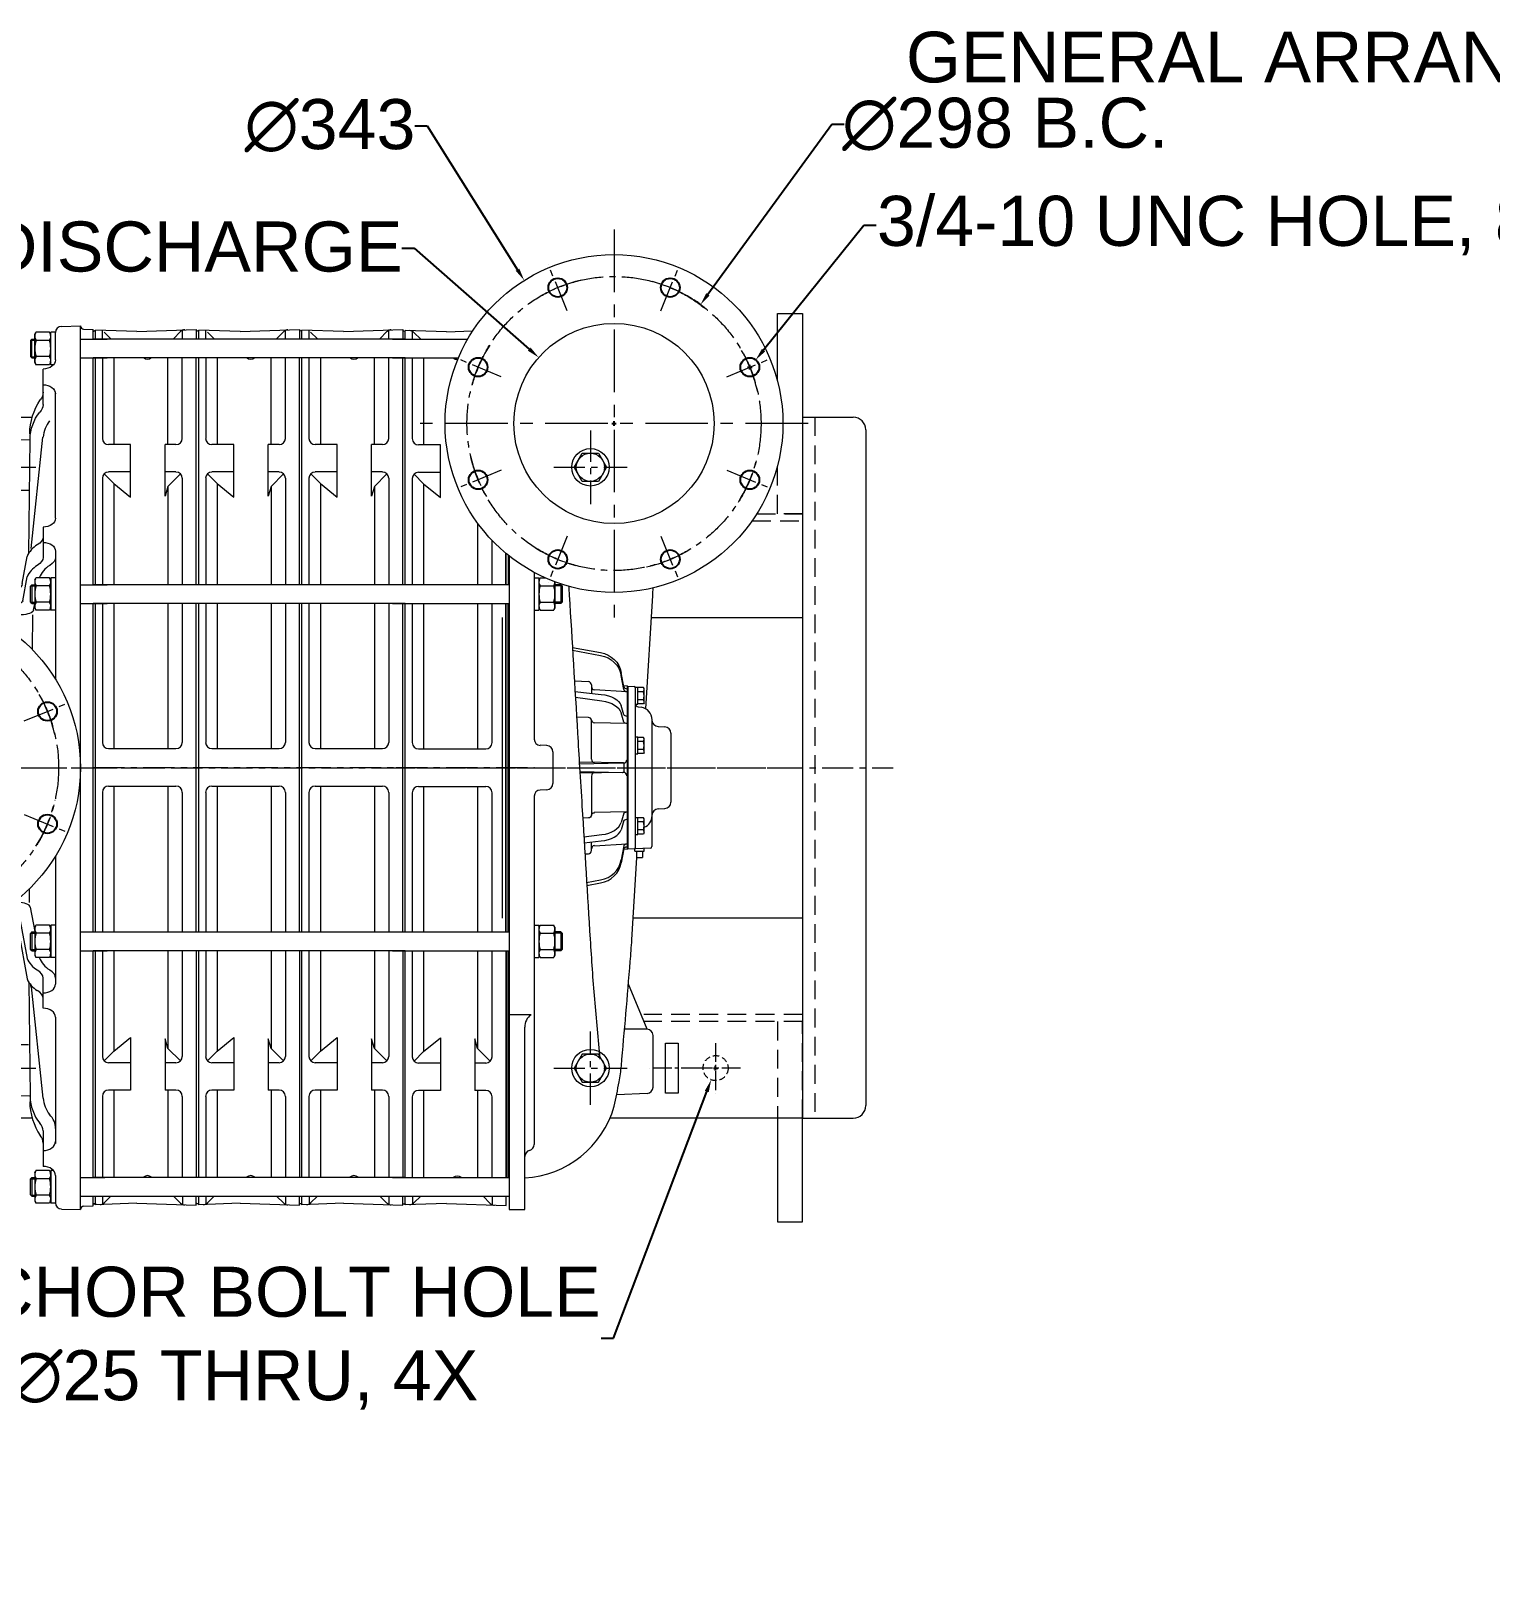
# Model space of a CAD drawing. Header units: millimetres. Extents: x -1229 to 6348, y -522 to 5252.
# Drawn here: x 1589 to 3069, y 2264 to 3836 of the extents above; entities that cross this region are included whole.
import ezdxf
from ezdxf.enums import TextEntityAlignment as Align

# ---------------------------------------------------------------- set-up
doc = ezdxf.new("R2010")
doc.units = ezdxf.units.MM
doc.header["$LTSCALE"] = 25.4
for name, pattern in [('CENTER', [2, 1.25, -0.25, 0.25, -0.25]), ('CENTER2', [1.125, 0.75, -0.125, 0.125, -0.125]), ('CENTERX2', [0.8, 0.5, -0.1, 0.1, -0.1]), ('HIDDEN', [0.375, 0.25, -0.125])]:
    doc.linetypes.add(name, pattern=pattern)
doc.layers.get('Defpoints').update_dxf_attribs({"lineweight": 5})
for name, color, linetype, lineweight in [('CEN', 3, 'CENTER', 5), ('Centerline', 5, 'CENTERX2', 5), ('CL', 1, 'CENTER', 5), ('HID', 6, 'HIDDEN', 5), ('HID-HIDE', 6, 'HIDDEN', 5), ('HID2', 3, 'HIDDEN', 5), ('OBJ', 7, 'Continuous', 5), ('TEXT', 104, 'Continuous', 5), ('TXT', 7, 'Continuous', 5)]:
    doc.layers.add(name, color=color, linetype=linetype, lineweight=lineweight)
doc.styles.get("Standard").update_dxf_attribs({"font": 'arial.ttf'})
doc.dimstyles.new('STANDARD 2 PLCS$3', dxfattribs={"dimtxt": 25.4, "dimasz": 12.7, "dimexe": 4.572, "dimexo": 1.5875, "dimgap": 2.286, "dimtad": 0, "dimtih": 1, "dimtoh": 1, "dimzin": 4, "dimdsep": 46, "dimtxsty": 'Standard', "dimcen": 2.286, "dimaunit": 1, "dimadec": 0, "dimazin": 1, "dimtfac": 1, "dimtofl": 0, "dimtmove": 1, "dimatfit": 3, "dimfxl": 25.4, "dimtolj": 1, "dimtzin": 4, "dimarcsym": 0})

# ---------------------------------------------------------------- blocks, each defined once
blk = doc.blocks.new('*U69')
at = {"linetype": 'Continuous', "ltscale": 3}
blk.add_circle((0, 0), 9.53, dxfattribs=at)
blk = doc.blocks.new('*U70')
at = {"color": 0, "linetype": 'ByBlock', "lineweight": -2, "transparency": 16777216}
for p, rotation in [((-57.1, 137.9), 44.99999999999999), ((-137.9, 57.1), 90), ((137.9, 57.1), 315), ((-137.9, -57.1), 135), ((137.9, -57.1), 270), ((57.1, -137.9), 225), ((-57.1, -137.9), 180)]:
    blk.add_blockref('*U69', p, dxfattribs=dict(at, rotation=rotation))
blk.add_blockref('*U69', (57.1, 137.9), dxfattribs=at)
blk = doc.blocks.new('mc8 inlet pos 1 top view')
at = {"lineweight": 5}
for p, q in [((36.5, 271.6), (52.4, 281.3)), ((118.7, 281.3), (52.4, 281.3)), ((36.5, -271.6), (52.4, -281.3)), ((118.7, -281.3), (52.4, -281.3))]:
    blk.add_line(p, q, dxfattribs=at)
at = {"color": 7, "linetype": 'Continuous', "lineweight": 5}
for p, q in [((-301.8, 22.9), (-301.8, -22.9)), ((-301.8, 22.9), (-301.8, -22.9)), ((-300.2, 23.8), (-300.2, 29.1))]:
    blk.add_line(p, q, dxfattribs=at)
at = {"color": 5, "linetype": 'CENTER', "lineweight": 5}
blk.add_line((-331.3, 0), (250.4, 0), dxfattribs=at)
blk.add_circle((0, 0), 149.2, dxfattribs=at)
at = {"lineweight": 5}
for centre, start, end in [((186.9, 43.8), 123.4269, 154.6371), ((186.9, -43.8), 205.3629, 236.5731)]:
    blk.add_arc(centre, 272.9, start, end, dxfattribs=at)
at = {"layer": 'CEN', "color": 7, "lineweight": 5}
for p, q in [((88.9, 342.1), (88.9, 267.5)), ((51.6, 304.8), (126.2, 304.8)), ((-47.4, 114.4), (-66.8, 161.3)), ((47.4, 114.4), (66.8, 161.3)), ((-114.4, 47.4), (-161.3, 66.8)), ((114.4, 47.4), (161.3, 66.8)), ((-114.4, -47.4), (-161.3, -66.8)), ((114.4, -47.4), (161.3, -66.8)), ((-47.4, -114.4), (-66.8, -161.3)), ((47.4, -114.4), (66.8, -161.3)), ((88.9, -342.1), (88.9, -267.5)), ((51.6, -304.8), (126.2, -304.8))]:
    blk.add_line(p, q, dxfattribs=at)
at = {"layer": 'CEN', "color": 5, "lineweight": 5, "ltscale": 2}
blk.add_line((0, 196.9), (0, -196.9), dxfattribs=at)
at = {"layer": 'CEN', "color": 7, "lineweight": 5}
for start, end in [(102.7357, 122.2643), (57.7357, 77.2643), (147.7357, 167.2643), (12.7357, 32.2643), (192.7357, 212.2643), (327.7357, 347.2643), (237.7357, 257.2643), (282.7357, 302.2643)]:
    blk.add_arc((0, 0), 149.2, start, end, dxfattribs=at)
at = {"layer": 'HID', "color": 7, "linetype": 'Continuous', "lineweight": 5, "ltscale": 2}
for p, q in [((-300.2, 23.8), (-301.8, 22.9)), ((-300.2, 23.8), (-300.2, -23.8)), ((-300.2, -23.8), (-301.8, -22.9))]:
    blk.add_line(p, q, dxfattribs=at)
at = {"layer": 'HID-HIDE', "lineweight": 5}
for p, q in [((120.9, 433.7), (125, 433.7)), ((120.9, 417), (125, 417)), ((120.9, -417), (125, -417)), ((120.9, -433.7), (125, -433.7))]:
    blk.add_line(p, q, dxfattribs=at)
at = {"layer": 'HID-HIDE', "color": 7, "lineweight": 5}
for p, q in [((120.9, 184.5), (125, 184.5)), ((120.9, 167.8), (125, 167.8)), ((120.9, -167.8), (125, -167.8)), ((120.9, -184.5), (125, -184.5))]:
    blk.add_line(p, q, dxfattribs=at)
at = {"layer": 'OBJ', "lineweight": 5}
for p, q in [((125, 439.6), (126.2, 441.8)), ((139.9, 441.8), (126.2, 441.8)), ((141.2, 439.6), (139.9, 441.8)), ((141.2, 408.8), (141.2, 441.8)), ((146.1, 441.8), (141.2, 441.8)), ((146.1, 413.8), (146.1, 441.4)), ((152.2, 447.8), (171.5, 448.4)), ((171.5, -448.4), (171.5, 448.4)), ((174.5, 445), (184.3, 444.7)), ((184.3, 434.9), (184.3, 444.7)), ((122.1, 434.9), (120.6, 433.3)), ((120.6, 433.3), (120.6, 417.3)), ((122.1, 415.8), (122.1, 434.9)), ((122.1, 434.9), (125, 434.9)), ((125, 411), (125, 439.6)), ((139.9, 433.6), (126.2, 433.6)), ((171.5, 434.9), (198.5, 434.9)), ((122.1, 415.8), (120.6, 417.3)), ((122.1, 415.8), (125, 415.8)), ((125, 411), (126.2, 408.8)), ((139.9, 417.1), (126.2, 417.1)), ((139.9, 408.8), (126.2, 408.8)), ((141.2, 411), (139.9, 408.8)), ((144.1, 408.8), (141.2, 408.8)), ((171.5, 415.8), (198.5, 415.8)), ((184.3, 185.7), (184.3, 415.8)), ((133.4, 368.4), (133.4, 404.5)), ((146.1, 253.1), (146.1, 381.4)), ((42.6, 330.4), (119.7, 333.1)), ((118.8, 217.3), (120.2, 333.7)), ((121.3, 222.5), (133.3, 335.4)), ((36.5, 324.1), (36.5, 271.6)), ((133.4, 244.1), (133.4, 213.4)), ((171.5, 185.7), (198.5, 185.7)), ((171.5, 166.7), (198.5, 166.7)), ((171.5, -166.7), (198.5, -166.7)), ((171.5, -185.7), (198.5, -185.7)), ((184.3, -415.8), (184.3, -185.7)), ((118.8, -217.3), (120.2, -333.7)), ((133.4, -244.1), (133.4, -213.4)), ((121.3, -222.5), (133.3, -335.4)), ((146.1, -253.1), (146.1, -381.4)), ((36.5, -324.1), (36.5, -271.6)), ((42.6, -330.4), (119.7, -333.1)), ((133.4, -368.4), (133.4, -404.5)), ((122.1, -415.8), (120.6, -417.3)), ((120.6, -433.3), (120.6, -417.3)), ((122.1, -415.8), (122.1, -434.9)), ((122.1, -415.8), (125, -415.8)), ((125, -411), (126.2, -408.8)), ((125, -411), (125, -439.6)), ((139.9, -408.8), (126.2, -408.8)), ((139.9, -417.1), (126.2, -417.1)), ((141.2, -411), (139.9, -408.8)), ((141.2, -408.8), (141.2, -441.8)), ((144.1, -408.8), (141.2, -408.8)), ((146.1, -413.8), (146.1, -441.4)), ((171.5, -415.8), (196, -415.8)), ((122.1, -434.9), (120.6, -433.3)), ((122.1, -434.9), (125, -434.9)), ((125, -439.6), (126.2, -441.8)), ((139.9, -433.6), (126.2, -433.6)), ((141.2, -439.6), (139.9, -441.8)), ((171.5, -434.9), (195.7, -434.9)), ((184.3, -444.7), (184.3, -434.9)), ((184.3, -444.7), (184.3, -434.9)), ((139.9, -441.8), (126.2, -441.8)), ((146.1, -441.8), (141.2, -441.8)), ((152.2, -447.8), (171.5, -448.4)), ((174.5, -445), (184.3, -444.7)), ((174.5, -445), (184.3, -444.7))]:
    blk.add_line(p, q, dxfattribs=at)
at = {"layer": 'OBJ', "color": 7, "lineweight": 5}
for p, q in [((112.2, 186.8), (117.3, 214.3)), ((146.1, 219.6), (146.1, 89.8)), ((112.8, 169.3), (117.3, 193.6)), ((125, 190.5), (126.2, 192.7)), ((125, 190.5), (125, 161.9)), ((139.9, 192.7), (126.2, 192.7)), ((141.2, 190.5), (139.9, 192.7)), ((146.1, 192.7), (141.2, 192.7)), ((141.2, 192.7), (141.2, 159.7)), ((122.1, 185.7), (120.6, 184.2)), ((120.6, 168.2), (120.6, 184.2)), ((122.1, 185.7), (125, 185.7)), ((122.1, 185.7), (122.1, 166.7)), ((139.9, 184.4), (126.2, 184.4)), ((122.1, 166.7), (120.6, 168.2)), ((122.1, 166.7), (125, 166.7)), ((123.8, 159.8), (125, 166.1)), ((125, 161.9), (126.2, 159.7)), ((139.9, 167.9), (126.2, 167.9)), ((139.9, 159.7), (126.2, 159.7)), ((141.2, 161.9), (139.9, 159.7)), ((146.1, 159.7), (141.2, 159.7)), ((184.3, -166.7), (184.3, 166.7)), ((122.6, 119.9), (123, 155.1)), ((-181.7, 48.6), (-181.7, -48.6)), ((-161.5, 57.5), (-176.4, 54.9)), ((-161.5, -57.5), (-176.4, -54.9)), ((146.1, -89.8), (146.1, -219.6)), ((119.6, -136.7), (119.8, -122.7)), ((120.4, -141.4), (125, -166.1)), ((109.3, -150), (117.3, -193.6)), ((108.7, -167.5), (117.3, -214.3)), ((122.1, -166.7), (120.6, -168.2)), ((120.6, -184.2), (120.6, -168.2)), ((122.1, -166.7), (122.1, -185.7)), ((122.1, -166.7), (125, -166.7)), ((125, -161.9), (126.2, -159.7)), ((125, -161.9), (125, -190.5)), ((139.9, -159.7), (126.2, -159.7)), ((139.9, -167.9), (126.2, -167.9)), ((141.2, -161.9), (139.9, -159.7)), ((141.2, -159.7), (141.2, -192.7)), ((146.1, -159.7), (141.2, -159.7)), ((122.1, -185.7), (120.6, -184.2)), ((122.1, -185.7), (125, -185.7)), ((139.9, -184.4), (126.2, -184.4)), ((125, -190.5), (126.2, -192.7)), ((139.9, -192.7), (126.2, -192.7)), ((141.2, -190.5), (139.9, -192.7)), ((146.1, -192.7), (141.2, -192.7))]:
    blk.add_line(p, q, dxfattribs=at)
at = {"layer": 'OBJ', "color": 7, "linetype": 'Continuous', "lineweight": 5}
for p, q in [((-300.2, 29.1), (-231.9, 29.1)), ((-300.2, 23.8), (-206.5, 23.8)), ((-231.9, 23.8), (-231.9, 29.1)), ((-201.7, -28.5), (-201.7, 28.5)), ((-201.7, 28.5), (-181.7, 28.5)), ((-300.2, -23.8), (-206.5, -23.8)), ((-201.7, -28.5), (-181.7, -28.5))]:
    blk.add_line(p, q, dxfattribs=at)
at = {"layer": 'OBJ', "lineweight": 5}
for points in [[(97, 319.1), (105.3, 304.8), (97, 290.5), (80.5, 290.5), (72.3, 304.8), (80.5, 319.1)], [(97, -319.1), (105.3, -304.8), (97, -290.5), (80.5, -290.5), (72.3, -304.8), (80.5, -319.1)]]:
    blk.add_lwpolyline(points, close=True, dxfattribs=at)
for centre, radius in [((88.9, 304.8), 19), ((88.8, 304.8), 14.3), ((88.9, -304.8), 19), ((88.8, -304.8), 14.3)]:
    blk.add_circle(centre, radius, dxfattribs=at)
at = {"layer": 'OBJ', "color": 7, "lineweight": 5}
for radius in [171.4, 101.6]:
    blk.add_circle((0, 0), radius, dxfattribs=at)
at = {"layer": 'OBJ', "lineweight": 5}
for centre, radius, start, end in [((132.3, 437.7), 7.3, 154.3842, 214.3842), ((133.9, 437.7), 7.3, 325.6158, 25.6158), ((152.4, 441.4), 6.35, 92, 180), ((174.6, 448.2), 3.17, 180, 268), ((152.3, 425.3), 27.3, 162.412, 197.588), ((113.9, 425.3), 27.3, 342.412, 17.588), ((132.3, 413), 7.3, 145.6158, 205.6158), ((133.9, 413), 7.3, 334.3842, 34.3842), ((165.6, 332), 32.4, 142.1886, 173.9267), ((42.9, 324.1), 6.35, 92, 180), ((-175.3, 48.6), 6.35, 100, 180), ((-175.3, -48.6), 6.35, 180, 260), ((141.8, -203.2), 27, 204.4537, 237.8307), ((42.9, -324.1), 6.35, 180, 268), ((165.6, -332), 32.4, 186.0733, 217.8114), ((132.3, -413), 7.3, 154.3842, 214.3842), ((152.3, -425.3), 27.3, 162.412, 197.588), ((133.9, -413), 7.3, 325.6158, 25.6158), ((113.9, -425.3), 27.3, 342.412, 17.588), ((132.3, -437.7), 7.3, 145.6158, 205.6158), ((133.9, -437.7), 7.3, 334.3842, 34.3842), ((152.4, -441.4), 6.35, 180, 268), ((174.6, -448.2), 3.17, 92, 180), ((174.6, -448.2), 3.17, 92, 180)]:
    blk.add_arc(centre, radius, start, end, dxfattribs=at)
at = {"layer": 'OBJ', "color": 7, "lineweight": 5}
for centre, radius, start, end in [((141.8, 203.2), 27, 122.1693, 155.5463), ((141.8, 182.4), 27, 122.1693, 155.5463), ((154.5, 182.4), 27, 122.1693, 157.6358), ((132.3, 188.6), 7.3, 154.3842, 214.3842), ((133.9, 188.6), 7.3, 325.6158, 25.6158), ((152.3, 176.2), 27.3, 162.412, 197.588), ((113.9, 176.2), 27.3, 342.412, 17.588), ((132.3, 163.8), 7.3, 145.6158, 205.6158), ((133.9, 163.8), 7.3, 334.3842, 34.3842), ((132.3, -163.8), 7.3, 154.3842, 214.3842), ((152.3, -176.2), 27.3, 162.412, 197.588), ((133.9, -163.8), 7.3, 325.6158, 25.6158), ((113.9, -176.2), 27.3, 342.412, 17.588), ((132.3, -188.6), 7.3, 145.6158, 205.6158), ((133.9, -188.6), 7.3, 334.3842, 34.3842), ((141.8, -182.4), 27, 204.4537, 237.8307), ((154.5, -182.4), 27, 202.3642, 237.8307), ((108.7, -223.9), 12.7, 6.0574, 17.1892)]:
    blk.add_arc(centre, radius, start, end, dxfattribs=at)
at = {"layer": 'OBJ', "color": 7, "linetype": 'Continuous', "lineweight": 5}
for centre, start, end in [((-206.5, 28.6), 270, 359.0199), ((-206.5, -28.6), 0.9801, 90)]:
    blk.add_arc(centre, 4.83, start, end, dxfattribs=at)
at = {"layer": 'OBJ', "lineweight": 5}
for centre, major_axis, ratio, start_param, end_param in [((185.4, 442.2), (-1.14, 0), 0.666667, 3.141593, 6.283185), ((185.4, 442.2), (-1.14, 0), 0.666667, 3.141593, 6.283185), ((133.4, -219.6), (-12.7, 0), 0.707107, 1.570796, 3.141593), ((108, -234.1), (-25.4, 0), 0.4995, 3.141593, 3.835618), ((133.4, -253.1), (12.7, 0), 0.707107, 0, 1.570796), ((174.4, -336.4), (4.9, 60.2), 0.902985, 1.681631, 2.29787), ((174.2, -332.6), (53.9, 2.4), 0.894418, 3.114574, 3.713305), ((120.7, -368.4), (-12.7, 0), 0.89, 3.141593, 3.886192), ((120.7, -366.2), (-25.4, 0), 0.866848, 3.141593, 3.848564), ((120.7, -380.9), (-12.7, 0), 0.966, 3.141593, 3.821677), ((133.4, -379.2), (-12.7, 0), 0.732051, 1.570796, 3.141593), ((133.4, -413.8), (-12.7, 0), 0.732051, 3.141593, 4.712389)]:
    blk.add_ellipse(centre, major_axis=major_axis, ratio=ratio, start_param=start_param, end_param=end_param, dxfattribs=at)
at = {"layer": 'OBJ', "lineweight": 5, "extrusion": (0, 0, -1)}
for centre, major_axis, ratio, start_param, end_param in [((133.4, 413.8), (-12.7, 0), 0.732051, 3.141593, 4.712389), ((120.7, 380.9), (-12.7, 0), 0.966, 3.141593, 3.821677), ((133.4, 379.2), (-12.7, 0), 0.732051, 1.570796, 3.141593), ((174.4, 336.4), (4.9, -60.2), 0.902985, 1.681631, 2.29787), ((120.7, 368.4), (-12.7, 0), 0.89, 3.141593, 3.886192), ((174.2, 332.6), (53.9, -2.4), 0.894418, 3.114574, 3.713305), ((133.4, 253.1), (-12.7, 0), 0.707107, 3.141593, 4.712389), ((108, 234.1), (25.4, 0), 0.4995, 0, 0.694025), ((185.4, -442.2), (-1.14, 0), 0.666667, 3.141593, 6.283185)]:
    blk.add_ellipse(centre, major_axis=major_axis, ratio=ratio, start_param=start_param, end_param=end_param, dxfattribs=at)
at = {"layer": 'OBJ', "color": 7, "lineweight": 5, "extrusion": (0, 0, -1)}
for centre, major_axis, ratio, start_param, end_param in [((133.4, 219.6), (12.7, 0), 0.707107, -1.570796, 0), ((108, 213.4), (25.4, 0), 0.4995, 0, 0.694025), ((120.7, 213.4), (25.4, 0), 0.4995, 0, 0.694025), ((99.9, 188.6), (12.6, 0), 0.815211, 0.178165, 1.570796), ((100.2, 169.8), (12.7, 0), 0.404436, 0.0885, 1.570796), ((111.2, 160.3), (-12.7, 0), 0.404436, 3.230092, 4.712389)]:
    blk.add_ellipse(centre, major_axis=major_axis, ratio=ratio, start_param=start_param, end_param=end_param, dxfattribs=at)
at = {"layer": 'OBJ', "color": 7, "lineweight": 5}
for centre, major_axis, ratio, start_param, end_param in [((107.8, -141.8), (-12.7, 0), 0.404436, 3.230092, 4.712389), ((96.7, -150.4), (-12.7, 0), 0.404436, 3.230092, 4.712389), ((96.4, -169.3), (-12.6, 0), 0.815211, 3.319758, 4.712389), ((108, -213.4), (-25.4, 0), 0.4995, 3.141593, 3.835618), ((120.7, -213.4), (-25.4, 0), 0.4995, 3.141593, 3.835618)]:
    blk.add_ellipse(centre, major_axis=major_axis, ratio=ratio, start_param=start_param, end_param=end_param, dxfattribs=at)
at = {"linetype": 'Continuous', "lineweight": 5}
blk.add_blockref('*U70', (0, 0), dxfattribs=at)
blk = doc.blocks.new('mc8 p1 disch top view')
at = {"color": 5, "linetype": 'CENTER', "lineweight": 5}
blk.add_line((-398, 0), (0, 0), dxfattribs=at)
at = {"lineweight": 5}
for p, q in [((-126.3, -265.2), (-145.2, -219.5)), ((-126.3, -265.2), (-149.1, -265.3)), ((-266.2, -448.4), (-250.3, -448.4))]:
    blk.add_line(p, q, dxfattribs=at)
at = {"color": 5, "linetype": 'CENTER', "lineweight": 5}
blk.add_circle((-159.8, 349.2), 149.2, dxfattribs=at)
at = {"linetype": 'Continuous', "ltscale": 3}
for centre in [(-216.9, 487.1), (-102.7, 487.1), (-297.7, 406.4), (-22, 406.4), (-297.7, 292.1), (-22, 292.1), (-216.9, 211.4), (-102.7, 211.4)]:
    blk.add_circle(centre, 9.53, dxfattribs=at)
at = {"lineweight": 5}
blk.add_arc((-256.2, -315.9), 100.5, 273.3627, 344.0472, dxfattribs=at)
at = {"layer": 'CEN', "color": 5, "lineweight": 5, "ltscale": 2}
for p, q in [((-159.8, 546.1), (-159.8, 152.4)), ((37.1, 349.2), (-356.7, 349.2))]:
    blk.add_line(p, q, dxfattribs=at)
at = {"layer": 'CEN', "color": 7, "lineweight": 5}
for p, q in [((-207.2, 463.6), (-226.6, 510.6)), ((-112.4, 463.6), (-93, 510.6)), ((-274.2, 396.6), (-321.1, 416.1)), ((-45.4, 396.6), (1.5, 416.1)), ((-183.7, 342.1), (-183.7, 267.5)), ((-274.2, 301.9), (-321.1, 282.4)), ((-221, 304.8), (-146.4, 304.8)), ((-45.4, 301.9), (1.5, 282.4)), ((-207.2, 234.9), (-226.6, 187.9)), ((-112.4, 234.9), (-93, 187.9)), ((-183.7, -342.1), (-183.7, -267.5)), ((-221, -304.8), (-146.4, -304.8))]:
    blk.add_line(p, q, dxfattribs=at)
for start, end in [(102.7357, 122.2643), (57.7357, 77.2643), (147.7357, 167.2643), (12.7357, 32.2643), (192.7357, 212.2643), (327.7357, 347.2643), (237.7357, 257.2643), (282.7357, 302.2643)]:
    blk.add_arc((-159.8, 349.2), 149.2, start, end, dxfattribs=at)
at = {"layer": 'HID-HIDE', "color": 7, "lineweight": 5}
for p, q in [((-212.5, 184.5), (-219.7, 184.5)), ((-212.5, 167.8), (-219.7, 167.8))]:
    blk.add_line(p, q, dxfattribs=at)
at = {"layer": 'HID-HIDE', "lineweight": 5}
for p, q in [((-212.5, -167.8), (-219.7, -167.8)), ((-212.5, -184.5), (-219.7, -184.5))]:
    blk.add_line(p, q, dxfattribs=at)
at = {"layer": 'OBJ', "color": 7, "lineweight": 5}
for p, q in [((-266.9, 185.7), (-266.9, 215.4)), ((-266.8, 185.7), (-266.8, 215.3)), ((-240.8, 192.7), (-236, 192.7)), ((-236, 190.5), (-234.7, 192.7)), ((-236, 192.7), (-236, 159.7)), ((-234.7, 192.7), (-229.7, 192.7)), ((-234.7, 184.4), (-221, 184.4)), ((-219.7, 188.6), (-219.7, 161.9)), ((-213.7, 185.7), (-219.7, 185.7)), ((-213.7, 185.7), (-212.2, 184.2)), ((-213.7, 185.7), (-213.7, 166.7)), ((-212.2, 168.2), (-212.2, 184.2)), ((-240.8, 159.7), (-236, 159.7)), ((-236, 161.9), (-234.7, 159.7)), ((-234.7, 167.9), (-221, 167.9)), ((-234.7, 159.7), (-221, 159.7)), ((-219.7, 161.9), (-221, 159.7)), ((-213.7, 166.7), (-219.7, 166.7)), ((-213.7, 166.7), (-212.2, 168.2))]:
    blk.add_line(p, q, dxfattribs=at)
at = {"layer": 'OBJ', "lineweight": 5}
for p, q in [((-266.2, 214.8), (-266.2, -448.4)), ((-240.8, 198.1), (-240.8, 29)), ((-266.9, -166.7), (-266.9, 166.7)), ((-266.8, 166.7), (-266.8, -166.7)), ((-202, 122), (-173.5, 116.9)), ((-201.9, 119.1), (-173.5, 113.9)), ((-149.8, 82.2), (-152.5, 96.5)), ((-200, 88.1), (-185.8, 87.3)), ((-182.7, 84), (-182.7, 75.4)), ((-179.6, 79.2), (-146.8, 77.2)), ((-149.8, 79.2), (-152.5, 93.6)), ((-146.2, 82.8), (-149.9, 83)), ((-146.2, -82.8), (-146.2, 82.8)), ((-146.2, 82.6), (-145.9, 82.6)), ((-145.9, 82.6), (-145.9, -82.5)), ((-139.5, 82.2), (-145.9, 82.5)), ((-138, -80.7), (-138, 81.7)), ((-138, 81.7), (-135.6, 81.7)), ((-135.6, 64.4), (-135.6, 81.7)), ((-129.9, 81.3), (-135.6, 81.3)), ((-129.3, 80.2), (-129.9, 81.3)), ((-129.3, 65.9), (-129.3, 80.2)), ((-199.4, 77.2), (-172.7, 74.3)), ((-199, 71.4), (-172.3, 67.9)), ((-149.8, 53.7), (-152.7, 63)), ((-138, 64.4), (-135.6, 64.4)), ((-129.9, 77.1), (-135.6, 77.1)), ((-129.9, 68.9), (-135.6, 68.9)), ((-129.9, 64.8), (-135.6, 64.8)), ((-129.3, 65.9), (-129.9, 64.8)), ((-185.8, 50.9), (-197.8, 51.2)), ((-182.7, 8.6), (-182.7, 48.3)), ((-149.8, 46.1), (-152.5, 55.5)), ((-135.2, 61.7), (-132.2, 61.3)), ((-121.2, -80.1), (-121.2, 48.7)), ((-146.8, 44.8), (-179.8, 45.6)), ((-115.1, 41.7), (-108.3, 41.5)), ((-102.2, 35.1), (-102.2, -35.1)), ((-227.9, 22.4), (-234.7, 22.7)), ((-221.7, -16.1), (-221.7, 16.1)), ((-138, 31.2), (-135.6, 31.2)), ((-135.6, 13.9), (-135.6, 31.2)), ((-129.9, 30.8), (-135.6, 30.8)), ((-129.9, 26.7), (-135.6, 26.7)), ((-129.9, 18.4), (-135.6, 18.4)), ((-129.3, 29.7), (-129.9, 30.8)), ((-129.3, 15.4), (-129.3, 29.7)), ((-150.2, 4.8), (-195.1, 5.6)), ((-195, 3.9), (-151, 4.8)), ((-149.4, -3.2), (-149.4, 3.2)), ((-138, 13.9), (-135.6, 13.9)), ((-129.9, 14.3), (-135.6, 14.3)), ((-129.3, 15.4), (-129.9, 14.3)), ((-194.5, -3.9), (-151, -4.8)), ((-150.2, -4.8), (-194.4, -5.6)), ((-182.7, -8.6), (-182.7, -48.3)), ((-240.8, -29), (-240.8, -382.2)), ((-227.9, -22.4), (-234.7, -22.7)), ((-146.8, -44.8), (-179.8, -45.6)), ((-149.8, -46.1), (-152.5, -55.5)), ((-115.1, -41.7), (-108.3, -41.5)), ((-185.8, -50.9), (-191.6, -51.1)), ((-149.8, -53.7), (-152.7, -63)), ((-138, -50.4), (-135.6, -50.4)), ((-135.6, -67.8), (-135.6, -50.4)), ((-129.9, -50.8), (-135.6, -50.8)), ((-129.9, -55), (-135.6, -55)), ((-129.3, -51.9), (-129.9, -50.8)), ((-129.3, -66.2), (-129.3, -51.9)), ((-190.4, -70.3), (-172.3, -67.9)), ((-190.1, -76.2), (-172.7, -74.3)), ((-182.7, -84), (-182.7, -75.4)), ((-179.6, -79.2), (-146.8, -77.2)), ((-138, -67.8), (-135.6, -67.8)), ((-129.9, -63.2), (-135.6, -63.2)), ((-129.9, -67.3), (-135.6, -67.3)), ((-129.3, -66.2), (-129.9, -67.3)), ((-189.4, -87.5), (-185.8, -87.3)), ((-149.8, -79.2), (-152.5, -93.6)), ((-149.8, -82.2), (-152.5, -96.5)), ((-146.2, -82.8), (-149.9, -83)), ((-145.9, -82.5), (-146.2, -82.5)), ((-122.7, -81.7), (-145.9, -82.5)), ((-138.7, -84.7), (-138.6, -82.2)), ((-138.7, -84.7), (-129.2, -84.7)), ((-137.1, -84.7), (-137.1, -91.1)), ((-137.1, -91.1), (-130.8, -91.1)), ((-130.8, -84.7), (-130.8, -91.1)), ((-130.6, -84.7), (-130.3, -84.8)), ((-129.2, -84.7), (-129.3, -81.9)), ((-187.6, -116.5), (-173.5, -113.9)), ((-187.4, -119.4), (-173.5, -116.9)), ((-240.8, -159.7), (-236, -159.7)), ((-236, -161.9), (-234.7, -159.7)), ((-236, -159.7), (-236, -192.7)), ((-234.7, -159.7), (-221, -159.7)), ((-234.7, -167.9), (-221, -167.9)), ((-219.7, -161.9), (-221, -159.7)), ((-219.7, -161.9), (-219.7, -190.5)), ((-213.7, -166.7), (-219.7, -166.7)), ((-213.7, -166.7), (-212.2, -168.2)), ((-213.7, -166.7), (-213.7, -185.7)), ((-212.2, -184.2), (-212.2, -168.2)), ((-266.9, -415.8), (-266.9, -185.7)), ((-266.8, -185.7), (-266.8, -325.3)), ((-234.7, -184.4), (-221, -184.4)), ((-213.7, -185.7), (-219.7, -185.7)), ((-213.7, -185.7), (-212.2, -184.2)), ((-240.8, -192.7), (-236, -192.7)), ((-236, -190.5), (-234.7, -192.7)), ((-234.7, -192.7), (-221, -192.7)), ((-219.7, -190.5), (-221, -192.7)), ((-243.9, -250.6), (-266.2, -250.6)), ((-250.3, -448.4), (-250.3, -263.3)), ((-120.2, -324.1), (-120.2, -271.6)), ((-126.3, -330.4), (-157.1, -331.8))]:
    blk.add_line(p, q, dxfattribs=at)
for points in [[(-175.6, 319.1), (-167.3, 304.8), (-175.6, 290.5), (-192.1, 290.5), (-200.3, 304.8), (-192.1, 319.1)], [(-175.6, -319.1), (-167.3, -304.8), (-175.6, -290.5), (-192.1, -290.5), (-200.3, -304.8), (-192.1, -319.1)]]:
    blk.add_lwpolyline(points, close=True, dxfattribs=at)
for points in [[(-205.8, 184.1, -0.001333), (-205.2, 175.1, -0.000057), (-196.8, 34.8, 0.000233), (-194.8, 0.5, 0.000175), (-192.3, -39, 0.000051), (-184, -174.1, 0.005285), (-179.7, -235, 0.004385), (-174.1, -295.6, 0.004385)], [(-127.5, 59.6), (-120.5, 174.6, -0.000649), (-120, 182.5)], [(-159.6, -343.5, 0.004777), (-154.6, -318.8, 0.025876), (-152.3, -302.5, 0.001144), (-143.3, -196.6, 0.005517), (-141.7, -174.6), (-136.6, -91.1)]]:
    blk.add_lwpolyline(points, format="xyb", dxfattribs=at)
for centre, radius in [((-159.8, 349.2), 171.4), ((-159.8, 349.2), 101.6), ((-183.7, 304.8), 19), ((-183.8, 304.8), 14.3), ((-183.7, -304.8), 19), ((-183.8, -304.8), 14.3)]:
    blk.add_circle(centre, radius, dxfattribs=at)
at = {"layer": 'OBJ', "color": 7, "lineweight": 5}
for centre, radius, start, end in [((-228.7, 188.6), 7.3, 154.3842, 214.3842), ((-208.7, 176.2), 27.3, 162.412, 197.588), ((-227, 188.6), 7.3, 325.6158, 0.312), ((-247, 176.2), 27.3, 342.412, 17.588), ((-228.7, 163.8), 7.3, 145.6158, 205.6158), ((-227, 163.8), 7.3, 334.3842, 34.3842)]:
    blk.add_arc(centre, radius, start, end, dxfattribs=at)
at = {"layer": 'OBJ', "lineweight": 5}
for centre, radius, start, end in [((-186, 84), 3.3, 0, 85.9695), ((-179.4, 82.4), 3.3, 180, 265.9695), ((-139.5, 80.7), 1.52, 0, 88), ((-132.9, 79.2), 3.65, 325.6158, 25.6158), ((-134.7, 64.9), 3.3, 180, 262), ((-142.9, 73), 13.6, 342.412, 17.588), ((-132.9, 66.8), 3.65, 334.3842, 34.3842), ((-133.9, 48.7), 12.7, 0, 82), ((-114.9, 48.1), 6.35, 180, 268), ((-108.5, 35.1), 6.35, 0, 88), ((-234.4, 29), 6.35, 180, 268), ((-228.1, 16.1), 6.35, 0, 88), ((-132.9, 28.8), 3.65, 325.6158, 25.6158), ((-142.9, 22.6), 13.6, 342.412, 17.588), ((-132.9, 16.4), 3.65, 334.3842, 34.3842), ((-179.4, 8.6), 3.3, 180, 265.9695), ((-151, 3.2), 1.6, 0, 91.0977), ((-150.2, 8.1), 3.3, 268.9183, 0), ((-179.4, -8.6), 3.3, 94.0305, 180), ((-151, -3.2), 1.6, 268.9022, 0), ((-150.2, -8.1), 3.3, 0, 91.0817), ((-234.4, -29), 6.35, 92, 180), ((-228.1, -16.1), 6.35, 272, 0), ((-114.9, -48.1), 6.35, 92, 180), ((-108.5, -35.1), 6.35, 272, 0), ((-132.9, -52.9), 3.65, 325.6158, 25.6158), ((-142.9, -59.1), 13.6, 342.412, 17.588), ((-133.9, -48.7), 12.7, 291.5923, 0), ((-132.9, -65.3), 3.65, 334.3842, 34.3842), ((-186, -84), 3.3, 274.0305, 0), ((-179.4, -82.4), 3.3, 94.0305, 180), ((-139.5, -80.7), 1.52, 272, 0), ((-122.8, -80.1), 1.52, 272, 0), ((-228.7, -163.8), 7.3, 154.3842, 214.3842), ((-208.7, -176.2), 27.3, 162.412, 197.588), ((-227, -163.8), 7.3, 325.6158, 25.6158), ((-247, -176.2), 27.3, 342.412, 17.588), ((-228.7, -188.6), 7.3, 145.6158, 205.6158), ((-227, -188.6), 7.3, 334.3842, 34.3842), ((-235.8, -262.6), 14.5, 124.0733, 182.7937), ((-126.5, -271.6), 6.35, 0, 88), ((-126.5, -324.1), 6.35, 272, 0), ((-244, -394.5), 6.35, 104.4817, 179.9976), ((-247.1, -382.2), 6.35, 284.4817, 0)]:
    blk.add_arc(centre, radius, start, end, dxfattribs=at)
at = {"layer": 'OBJ', "lineweight": 5, "extrusion": (0, 0, -1)}
for centre, major_axis, ratio, start_param, end_param in [((-177.6, 93.3), (-25.1, 4.7), 0.935161, 1.558193, 2.809998), ((-177.6, 90.4), (-25.1, 4.7), 0.935161, 1.558193, 2.809998), ((-177.6, 60.7), (25.3, 0), 0.549809, -1.375776, -0.170203), ((-177.6, 52.9), (25.5, 0), 0.602662, -1.360946, -0.171812), ((-179.6, -48.3), (-3.07, 0), 0.864511, 0, 1.570796), ((-146.7, -45.6), (3.1, 0.64), 0.268221, 3.33084, 4.720795), ((-185.8, -48.3), (-3.07, 0), 0.864511, 3.141593, 4.712389), ((-146.7, -53.2), (3.11, 0.64), 0.264455, 3.350837, 4.720234), ((-146.7, -79.4), (3.05, 0.37), 0.725268, 3.38198, 4.768314), ((-146.7, -82.4), (3.06, 0.37), 0.722533, 3.387375, 4.767172)]:
    blk.add_ellipse(centre, major_axis=major_axis, ratio=ratio, start_param=start_param, end_param=end_param, dxfattribs=at)
at = {"layer": 'OBJ', "lineweight": 5}
for centre, major_axis, ratio, start_param, end_param in [((-146.7, 82.4), (-3.06, 0.37), 0.722533, 0.245783, 1.62558), ((-146.7, 79.4), (-3.05, 0.37), 0.725268, 0.240388, 1.626722), ((-185.8, 48.3), (3.07, 0), 0.864511, 0, 1.570796), ((-179.6, 48.3), (3.07, 0), 0.864511, 3.141593, 4.712389), ((-146.7, 53.2), (-3.11, 0.64), 0.264455, 0.209244, 1.578641), ((-146.7, 45.6), (-3.1, 0.64), 0.268221, 0.189248, 1.579203), ((-177.6, -52.9), (-25.5, 0), 0.602662, 1.780646, 2.96978), ((-177.6, -60.7), (25.3, 0), 0.549809, -1.375776, -0.170203), ((-177.6, -90.4), (25.1, 4.7), 0.935161, 4.699785, 5.951591), ((-177.6, -93.3), (25.1, 4.7), 0.935161, 4.699785, 5.951591)]:
    blk.add_ellipse(centre, major_axis=major_axis, ratio=ratio, start_param=start_param, end_param=end_param, dxfattribs=at)
blk = doc.blocks.new('mc8 intermediate for disch')
at = {"color": 5, "linetype": 'CENTER', "lineweight": 5}
blk.add_line((3.6, 434.9), (143.9, 434.9), dxfattribs=at)
at = {"lineweight": 5}
blk.add_line((115.1, 19.1), (118.3, 19.1), dxfattribs=at)
at = {"layer": 'OBJ', "lineweight": 5}
for p, q in [((0, 869.7), (76.1, 869.7)), ((54.9, 877.1), (12.9, 878.6)), ((12.9, 869.7), (12.9, 878.6)), ((20.1, 869.7), (20.1, 877.8)), ((28.6, 869.7), (21.7, 876.5)), ((0, 850.7), (66.6, 850.7)), ((12.9, 620.6), (12.9, 850.7)), ((20, 850.7), (20, 768.7)), ((20, 728.2), (20, 620.6)), ((21.8, 732.7), (31.5, 723)), ((0, 620.6), (118.3, 620.6)), ((0, 601.5), (118.3, 601.5)), ((12.9, 268.2), (12.9, 601.5)), ((20, 601.5), (20, 460.3)), ((31.5, 601.5), (31.5, 453.9)), ((86.3, 601.5), (86.3, 453.9)), ((100.9, 601.5), (100.9, 460.3)), ((115.1, 268.2), (115.1, 601.5)), ((115.2, 268.2), (115.2, 601.5)), ((117.5, 268.2), (117.5, 601.5)), ((117.6, 601.5), (117.6, 268.2)), ((26.3, 453.9), (94.6, 453.9)), ((20, 409.5), (20, 268.2)), ((26.3, 415.8), (94.6, 415.8)), ((31.5, 415.8), (31.5, 268.2)), ((86.3, 415.8), (86.3, 268.2)), ((100.9, 409.5), (100.9, 268.2)), ((0, 268.2), (118.3, 268.2)), ((0, 249.2), (118.3, 249.2)), ((12.9, 19.1), (12.9, 249.2)), ((20, 249.2), (20, 141.5)), ((31.5, 249.2), (31.5, 146.8)), ((86.3, 249.2), (86.3, 149.8)), ((100.9, 249.2), (100.9, 141.5)), ((115.1, 249.2), (115.1, 19.1)), ((115.2, 249.2), (115.2, 19.1)), ((117.5, 19.1), (117.5, 249.2)), ((117.6, 249.2), (117.6, 109.6)), ((31.5, 146.8), (48.6, 160.8)), ((48.6, 160.8), (48.6, 107.4)), ((83.5, 159.6), (83.5, 107.4)), ((86.3, 149.8), (83.5, 159.6)), ((21.8, 137), (31.5, 146.8)), ((99.1, 137), (86.3, 149.8)), ((48.6, 135.2), (26.3, 135.2)), ((94.6, 135.2), (83.5, 135.2)), ((20, 101), (20, 19.1)), ((48.6, 107.4), (26.3, 107.4)), ((31.5, 107.4), (31.5, 19.1)), ((94.6, 107.4), (83.5, 107.4)), ((86.3, 107.4), (86.3, 19.1)), ((100.9, 101), (100.9, 19.1)), ((0, 19.1), (118.2, 19.1)), ((0, 0), (117.9, 0)), ((12.9, -8.8), (12.9, 0)), ((20.1, 0), (20.1, -8.1)), ((28.6, 0), (21.7, -6.8)), ((92, 0), (99.2, -7.2)), ((101.1, 0), (101.1, -8.5)), ((115.2, -9.5), (115.2, 0)), ((115.2, -9.5), (115.2, 0)), ((54.9, -7.4), (12.9, -8.8)), ((54.9, -7.4), (115.2, -9.5))]:
    blk.add_line(p, q, dxfattribs=at)
at = {"layer": 'OBJ', "color": 7, "lineweight": 5}
for p, q in [((54.9, 877.1), (81.2, 878)), ((31.5, 850.7), (31.5, 762.3)), ((48.6, 762.3), (26.3, 762.3)), ((48.6, 708.9), (48.6, 762.3)), ((48.6, 734.5), (26.3, 734.5)), ((31.5, 723), (31.5, 620.6)), ((31.5, 723), (48.6, 708.9)), ((86.3, 682.7), (86.3, 620.6)), ((100.9, 665.4), (100.9, 620.6)), ((115.1, 620.6), (115.1, 652.2)), ((115.2, 620.6), (115.2, 652.1))]:
    blk.add_line(p, q, dxfattribs=at)
at = {"layer": 'OBJ', "lineweight": 5}
for centre, start, end in [((17.2, 872), 45, 88), ((26.3, 768.7), 180, 270), ((26.3, 728.2), 90, 180), ((26.3, 460.3), 180, 270), ((94.6, 460.3), 270, 0), ((26.3, 409.5), 90, 180), ((94.6, 409.5), 0, 90), ((26.3, 141.5), 180, 270), ((94.6, 141.5), 270, 0), ((26.3, 101), 90, 180), ((94.6, 101), 0, 90), ((65.7, 14.2), 49.2279, 130.7721), ((17.2, -2.3), 272, 315), ((103.7, -2.7), 225, 268)]:
    blk.add_arc(centre, 6.35, start, end, dxfattribs=at)
at = {"layer": 'OBJ', "color": 7, "lineweight": 5}
for centre, end in [((65.6, 855.5), 273.6792), ((65.7, 855.5), 272.3372)]:
    blk.add_arc(centre, 6.35, 229.2279, end, dxfattribs=at)
at = {"layer": 'OBJ', "lineweight": 5}
blk.add_ellipse((11.6, 877), major_axis=(-1.21, 0), ratio=0.631579, start_param=3.141593, end_param=6.283185, dxfattribs=at)
at = {"layer": 'OBJ', "lineweight": 5, "extrusion": (0, 0, -1)}
blk.add_ellipse((11.7, -7.3), major_axis=(-1.14, 0), ratio=0.666667, start_param=3.141593, end_param=6.283185, dxfattribs=at)
blk = doc.blocks.new('mc8 intermediate side view')
at = {"lineweight": 5}
for p, q in [((0, 434.9), (106.9, 434.9)), ((0, 415.8), (106.9, 415.8)), ((0, 185.7), (106.9, 185.7)), ((0, 166.7), (106.9, 166.7)), ((0, -166.7), (106.9, -166.7)), ((0, -185.7), (106.9, -185.7)), ((0, -415.8), (106.9, -415.8)), ((0, -434.9), (106.9, -434.9))]:
    blk.add_line(p, q, dxfattribs=at)
at = {"color": 5, "linetype": 'CENTER', "lineweight": 5}
blk.add_line((0, 0), (117.7, 0), dxfattribs=at)
at = {"layer": 'OBJ', "lineweight": 5}
for p, q in [((44.3, 442.2), (2.3, 443.7)), ((2.3, 434.9), (2.3, 443.7)), ((9.5, 434.9), (9.5, 442.9)), ((18, 434.9), (11.1, 441.7)), ((44.3, 442.2), (104.6, 444.3)), ((81.4, 434.9), (88.6, 442.1)), ((90.5, 434.9), (90.5, 443.3)), ((104.6, 444.3), (104.6, 434.9)), ((2.3, 185.7), (2.3, 415.8)), ((9.4, 415.8), (9.4, 333.8)), ((21, 415.8), (21, 327.5)), ((75.8, 327.5), (75.8, 415.8)), ((90.4, 333.8), (90.4, 415.8)), ((104.6, 185.7), (104.6, 415.8)), ((38, 327.5), (15.7, 327.5)), ((38, 274), (38, 327.5)), ((72.9, 275.3), (72.9, 327.5)), ((84, 327.5), (72.9, 327.5)), ((38, 299.7), (15.7, 299.7)), ((84, 299.7), (72.9, 299.7)), ((9.4, 293.3), (9.4, 185.7)), ((11.2, 297.8), (21, 288.1)), ((21, 288.1), (21, 185.7)), ((21, 288.1), (38, 274)), ((75.8, 285.1), (72.9, 275.3)), ((88.5, 297.8), (75.8, 285.1)), ((75.8, 285.1), (75.8, 185.7)), ((90.4, 293.3), (90.4, 185.7)), ((2.3, -166.7), (2.3, 166.7)), ((9.4, 166.7), (9.4, 25.4)), ((21, 166.7), (21, 19.1)), ((75.8, 166.7), (75.8, 19.1)), ((90.4, 166.7), (90.4, 25.4)), ((104.6, -166.7), (104.6, 166.7)), ((15.7, 19.1), (84, 19.1)), ((9.4, -25.4), (9.4, -166.7)), ((15.7, -19), (84, -19)), ((21, -19), (21, -166.7)), ((75.8, -19), (75.8, -166.7)), ((90.4, -25.4), (90.4, -166.7)), ((2.3, -415.8), (2.3, -185.7)), ((9.4, -185.7), (9.4, -293.3)), ((21, -185.7), (21, -288.1)), ((75.8, -185.7), (75.8, -285.1)), ((90.4, -185.7), (90.4, -293.3)), ((104.6, -185.7), (104.6, -415.8)), ((21, -288.1), (38, -274)), ((38, -274), (38, -327.5)), ((72.9, -275.3), (72.9, -327.5)), ((75.8, -285.1), (72.9, -275.3)), ((11.2, -297.8), (21, -288.1)), ((88.5, -297.8), (75.8, -285.1)), ((38, -299.7), (15.7, -299.7)), ((84, -299.7), (72.9, -299.7)), ((38, -327.5), (15.7, -327.5)), ((21, -327.5), (21, -415.8)), ((84, -327.5), (72.9, -327.5)), ((75.8, -327.5), (75.8, -415.8)), ((9.4, -333.8), (9.4, -415.8)), ((90.4, -333.8), (90.4, -415.8)), ((2.3, -443.7), (2.3, -434.9)), ((9.5, -434.9), (9.5, -442.9)), ((18, -434.9), (11.1, -441.7)), ((81.4, -434.9), (88.6, -442.1)), ((90.5, -434.9), (90.5, -443.3)), ((104.6, -444.3), (104.6, -434.9)), ((44.3, -442.2), (2.3, -443.7)), ((44.3, -442.2), (104.6, -444.3))]:
    blk.add_line(p, q, dxfattribs=at)
for centre, start, end in [((93.1, 437.6), 92, 135), ((55.1, 420.6), 229.2279, 310.7721), ((15.7, 333.8), 180, 270), ((84, 333.8), 270, 0), ((15.7, 293.3), 90, 180), ((84, 293.3), 0, 90), ((15.7, 25.4), 180, 270), ((84, 25.4), 270, 0), ((15.7, -25.4), 90, 180), ((84, -25.4), 0, 90), ((15.7, -293.3), 180, 270), ((84, -293.3), 270, 0), ((15.7, -333.8), 90, 180), ((84, -333.8), 0, 90), ((55.1, -420.6), 49.2279, 130.7721), ((6.7, -437.2), 272, 315), ((93.1, -437.6), 225, 268)]:
    blk.add_arc(centre, 6.35, start, end, dxfattribs=at)
blk.add_ellipse((1.1, 442.2), major_axis=(-1.14, 0), ratio=0.666667, start_param=3.141593, end_param=6.283185, dxfattribs=at)
at = {"layer": 'OBJ', "lineweight": 5, "extrusion": (0, 0, -1)}
blk.add_ellipse((1.1, -442.2), major_axis=(-1.14, 0), ratio=0.666667, start_param=3.141593, end_param=6.283185, dxfattribs=at)
blk = doc.blocks.new('*D81')
at = {"layer": 'Defpoints', "color": 0, "linetype": 'Continuous', "ltscale": 3, "transparency": 16777216}
for p in [(2268.3, 3558.6), (2092.6, 3317.3)]:
    blk.add_point(p, dxfattribs=at)
at = {"layer": 'TEXT', "color": 0, "linetype": 'Continuous', "lineweight": -2, "ltscale": 3, "transparency": 16777216}
for p, q in [((2401.4, 3741.4), (2275.8, 3568.8)), ((2414.1, 3741.4), (2401.4, 3741.4)), ((2178.2, 3437.9), (2182.7, 3437.9)), ((2180.5, 3435.6), (2180.5, 3440.2))]:
    blk.add_line(p, q, dxfattribs=at)
blk.add_arc((2180.5, 3437.9), 149.2, 52.181, 57.1262, dxfattribs=at)
at = {"layer": 'TEXT', "color": 0, "linetype": 'Continuous', "ltscale": 3, "transparency": 16777216}
blk.add_solid([(2274.1, 3570.1), (2277.5, 3567.6), (2268.3, 3558.6)], dxfattribs=at)
at = {"layer": 'TEXT', "color": 0, "linetype": 'Continuous', "lineweight": 5, "ltscale": 3, "transparency": 16777216, "insert": (2577.6, 3741.4), "char_height": 50.8, "attachment_point": 5}
blk.add_mtext('\\A1;∅298 B.C.', dxfattribs=at)
blk = doc.blocks.new('*D82')
at = {"layer": 'Defpoints', "color": 0, "linetype": 'Continuous', "ltscale": 3, "transparency": 16777216}
for p in [(2104.1, 3504.9), (2256.8, 3370.9)]:
    blk.add_point(p, dxfattribs=at)
at = {"layer": 'TEXT', "color": 0, "linetype": 'Continuous', "lineweight": -2, "ltscale": 3, "transparency": 16777216}
for p, q in [((1965, 3615.8), (1977.7, 3615.8)), ((1977.7, 3615.8), (2094.5, 3513.3)), ((2178.2, 3437.9), (2182.7, 3437.9)), ((2180.5, 3435.6), (2180.5, 3440.2))]:
    blk.add_line(p, q, dxfattribs=at)
at = {"layer": 'TEXT', "color": 0, "linetype": 'Continuous', "ltscale": 3, "transparency": 16777216}
blk.add_solid([(2095.9, 3514.9), (2093.1, 3511.7), (2104.1, 3504.9)], dxfattribs=at)
at = {"layer": 'TEXT', "color": 0, "linetype": 'Continuous', "lineweight": 5, "ltscale": 3, "transparency": 16777216, "insert": (1658.4, 3615.8), "char_height": 50.8, "attachment_point": 5}
blk.add_mtext('\\A1;∅203 DISCHARGE', dxfattribs=at)
blk = doc.blocks.new('*D83')
at = {"layer": 'Defpoints', "color": 0, "linetype": 'Continuous', "ltscale": 3, "transparency": 16777216}
for p in [(2089.3, 3583.2), (2271.6, 3292.7)]:
    blk.add_point(p, dxfattribs=at)
at = {"layer": 'TEXT', "color": 0, "linetype": 'Continuous', "lineweight": -2, "ltscale": 3, "transparency": 16777216}
for p, q in [((1978.2, 3740), (1990.9, 3740)), ((1990.9, 3740), (2082.6, 3593.9)), ((2178.2, 3437.9), (2182.7, 3437.9)), ((2180.5, 3435.6), (2180.5, 3440.2))]:
    blk.add_line(p, q, dxfattribs=at)
at = {"layer": 'TEXT', "color": 0, "linetype": 'Continuous', "ltscale": 3, "transparency": 16777216}
blk.add_solid([(2084.4, 3595), (2080.8, 3592.8), (2089.3, 3583.2)], dxfattribs=at)
at = {"layer": 'TEXT', "color": 0, "linetype": 'Continuous', "lineweight": 5, "ltscale": 3, "transparency": 16777216, "insert": (1892.2, 3740), "char_height": 50.8, "attachment_point": 5}
blk.add_mtext('\\A1;∅343', dxfattribs=at)
blk = doc.blocks.new('*D88')
at = {"layer": 'Defpoints', "color": 0, "linetype": 'Continuous', "ltscale": 3, "transparency": 16777216}
for p in [(2324.3, 3502.5), (2312.4, 3487.6)]:
    blk.add_point(p, dxfattribs=at)
at = {"layer": 'TEXT', "color": 0, "linetype": 'Continuous', "lineweight": -2, "ltscale": 3, "transparency": 16777216}
for p, q in [((2433.9, 3638.8), (2332.3, 3512.4)), ((2446.6, 3638.8), (2433.9, 3638.8)), ((2316, 3495), (2320.6, 3495)), ((2318.3, 3492.7), (2318.3, 3497.3))]:
    blk.add_line(p, q, dxfattribs=at)
at = {"layer": 'TEXT', "color": 0, "linetype": 'Continuous', "ltscale": 3, "transparency": 16777216}
blk.add_solid([(2330.6, 3513.7), (2333.9, 3511), (2324.3, 3502.5)], dxfattribs=at)
at = {"layer": 'TEXT', "color": 0, "linetype": 'Continuous', "lineweight": 5, "ltscale": 3, "transparency": 16777216, "insert": (2804.2, 3638.8), "char_height": 50.8, "attachment_point": 5}
blk.add_mtext('\\A1;3/4-10 UNC HOLE, 8X', dxfattribs=at)
blk = doc.blocks.new('*D72')
at = {"color": 0, "lineweight": -2, "transparency": 16777216}
for p, q in [((2281.3, 2783.9), (2285.9, 2783.9)), ((2283.6, 2781.6), (2283.6, 2786.2)), ((2180.1, 2509.9), (2274.6, 2760.1)), ((2167.4, 2509.9), (2180.1, 2509.9))]:
    blk.add_line(p, q, dxfattribs=at)
at = {"color": 0, "transparency": 16777216}
blk.add_solid([(2272.6, 2760.9), (2276.6, 2759.4), (2279.1, 2772)], dxfattribs=at)
at = {"layer": 'Defpoints', "color": 0, "transparency": 16777216}
for p in [(2288.1, 2795.8), (2279.1, 2772)]:
    blk.add_point(p, dxfattribs=at)
at = {"color": 0, "lineweight": 5, "transparency": 16777216, "insert": (1804.3, 2509.9), "char_height": 50.8, "attachment_point": 5}
blk.add_mtext('\\A1;{\\C7;ANCHOR BOLT HOLE}\\P∅25 THRU, 4X', dxfattribs=at)

msp = doc.modelspace()

# ---------------------------------------------------------------- linework, layer by layer
at = {"color": 7, "lineweight": 5}
for p, q in [((315.768, 3444.28), (1590.025, 3444.28)), ((2371.797, 3444.28), (2371.797, 2733.08)), ((2371.797, 3444.28), (2423.283, 3444.28)), ((2371.797, 3444.28), (2371.797, 2733.08)), ((2435.983, 3431.58), (2435.983, 2745.78)), ((2218.405, 3241.207), (2371.797, 3241.207)), ((2371.797, 2936.153), (2199.916, 2936.153)), ((1590.025, 2733.08), (839.998, 2733.08)), ((2371.797, 2733.08), (2176.386, 2733.08)), ((2371.797, 2733.08), (2423.283, 2733.08))]:
    msp.add_line(p, q, dxfattribs=at)
at = {"color": 5, "linetype": 'CENTER2', "lineweight": 5}
for p, q in [((2283.583, 2809.28), (2283.583, 2758.48)), ((2308.983, 2783.88), (2258.183, 2783.88))]:
    msp.add_line(p, q, dxfattribs=at)
at = {"color": 7, "lineweight": 5}
for points in [[(2346.397, 3481.053), (2346.397, 3549.563), (2371.797, 3549.563), (2371.797, 3444.28)], [(2346.397, 2733.08), (2346.397, 2627.797), (2371.797, 2627.797), (2371.797, 2733.08)]]:
    msp.add_lwpolyline(points, dxfattribs=at)
msp.add_lwpolyline([(2245.483, 2758.48), (2232.783, 2758.48), (2232.783, 2809.28), (2245.483, 2809.28)], close=True, dxfattribs=at)
for centre, start, end in [((2423.283, 3431.58), 0, 90), ((2423.283, 2745.78), 270, 0)]:
    msp.add_arc(centre, 12.7, start, end, dxfattribs=at)
at = {"layer": 'Centerline', "linetype": 'CENTER2', "lineweight": 5}
msp.add_line((2267.708, 2783.88), (2216.908, 2783.88), dxfattribs=at)
at = {"layer": 'CL', "color": 5, "lineweight": 5}
msp.add_line((207.15, 3088.68), (2463.628, 3088.68), dxfattribs=at)
at = {"layer": 'HID2', "color": 7, "lineweight": 5, "ltscale": 3}
for p, q in [((2384.167, 3444.28), (2384.167, 2733.08)), ((2320.574, 3339.124), (2371.797, 3339.124)), ((2325.409, 3346.363), (2371.797, 3346.363)), ((2371.797, 2838.236), (2210.845, 2838.236)), ((2371.797, 2830.997), (2210.845, 2830.997))]:
    msp.add_line(p, q, dxfattribs=at)
for points in [[(2371.797, 3444.28), (2371.797, 3346.363), (2346.397, 3346.363), (2346.397, 3394.807)], [(2371.797, 2733.08), (2371.797, 2830.997), (2346.397, 2830.997), (2346.397, 2733.08)]]:
    msp.add_lwpolyline(points, dxfattribs=at)
at = {"layer": 'HID2', "color": 7, "linetype": 'HIDDEN', "lineweight": 5}
msp.add_circle((2283.583, 2783.88), 12.7, dxfattribs=at)
at = {"layer": 'OBJ', "color": 7, "lineweight": 5}
msp.add_line((2066.997, 3241.207), (2066.997, 2936.153), dxfattribs=at)

# ---------------------------------------------------------------- block references
at = {"color": 7, "lineweight": 5}
for name, p in [('mc8 p1 disch top view', (2340.276, 3088.68)), ('mc8 inlet pos 1 top view', (1467.672, 3088.68)), ('mc8 intermediate side view', (1651.949, 3089.008)), ('mc8 intermediate side view', (1756.724, 3089.008)), ('mc8 intermediate side view', (1861.499, 3089.008)), ('mc8 intermediate for disch', (1955.733, 2653.824))]:
    msp.add_blockref(name, p, dxfattribs=at)

# ---------------------------------------------------------------- texts
at = {"layer": 'TXT', "color": 18, "lineweight": 5, "true_color": 0x4c0000}
msp.add_text('GENERAL ARRANGEMENT', height=51.435, dxfattribs=at).set_placement((2937.791, 3783.955), align=Align.CENTER)

# ---------------------------------------------------------------- dimensions: what is measured, and where the dimension line sits
at = {"lineweight": 5}
dim = msp.add_diameter_dim_2p(p1=(2288.069, 2795.761), p2=(2279.096, 2771.999), text='{\\C7;ANCHOR BOLT HOLE}\\P<> THRU, 4X', dimstyle='STANDARD 2 PLCS$3', override={"dimscale": 1, "dimtxt": 50.8, "dimdec": 0}, dxfattribs=at)
dim.commit()
dim.dimension.update_dxf_attribs({"geometry": '*D72', "text_midpoint": (2180.132, 2509.911), "dimtype": 163})
at = {"layer": 'TEXT', "color": 7, "linetype": 'Continuous', "lineweight": 5, "ltscale": 3}
for p1, p2, text, override, picture, middle in [((2092.612, 3317.302), (2268.305, 3558.558), '<> B.C.', {"dimscale": 1, "dimtxt": 50.8, "dimdec": 0}, '*D81', (2401.447, 3741.386)), ((2312.356, 3487.613), (2324.293, 3502.459), '3/4-10 UNC HOLE, 8X', {"dimscale": 1, "dimtxt": 50.8}, '*D88', (2433.932, 3638.818)), ((2256.847, 3370.943), (2104.07, 3504.917), '<> DISCHARGE', {"dimscale": 1, "dimtxt": 50.8, "dimdec": 0}, '*D82', (1977.673, 3615.757))]:
    dim = msp.add_diameter_dim_2p(p1=p1, p2=p2, text=text, dimstyle='STANDARD 2 PLCS$3', override=override, dxfattribs=at)
    dim.commit()
    dim.dimension.update_dxf_attribs({"geometry": picture, "text_midpoint": middle, "dimtype": 163})
dim = msp.add_diameter_dim_2p(p1=(2271.581, 3292.7), p2=(2089.336, 3583.16), dimstyle='STANDARD 2 PLCS$3', override={"dimscale": 1, "dimtxt": 50.8, "dimdec": 0}, dxfattribs=at)
dim.commit()
dim.dimension.update_dxf_attribs({"geometry": '*D83', "text_midpoint": (1990.943, 3739.977), "dimtype": 163})

doc.saveas('drawing.dxf')
